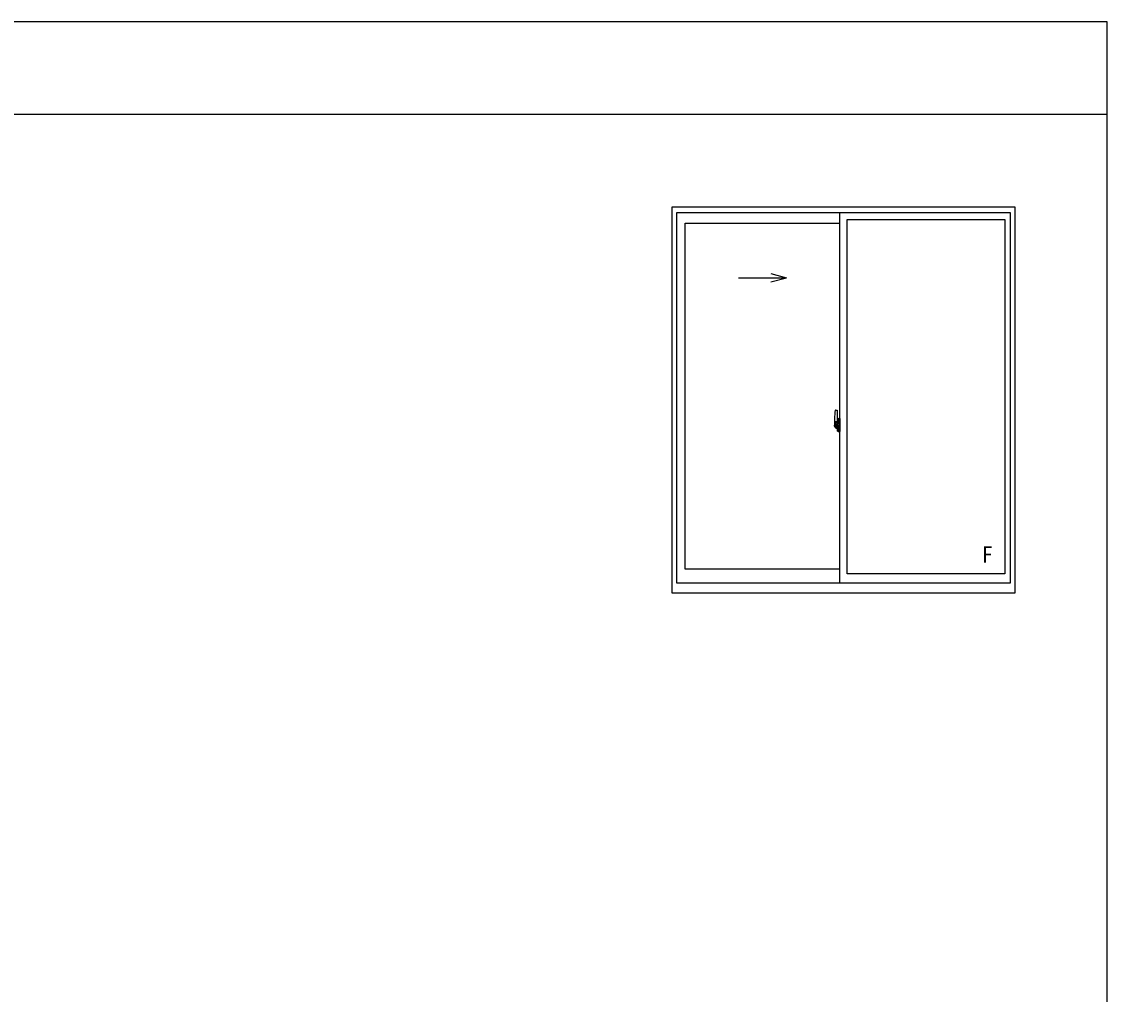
# Model space of a CAD drawing. Units: millimetres, scale not verified. Extents: x -437 to 438, y -281 to 278.
# Drawn here: x 145.1 to 438.2, y -18.5 to 244 of the extents above; entities that cross this region are included whole.
import ezdxf
from ezdxf.enums import TextEntityAlignment as Align

# ---------------------------------------------------------------- set-up
doc = ezdxf.new("R2010")
doc.units = ezdxf.units.MM
doc.header["$LTSCALE"] = 2
doc.layers.add('0-5_YKK_A1', color=4, linetype='Continuous')
doc.layers.add('0-7_YKK_ZWAK', color=7, linetype='Continuous')
doc.styles.add('ＭＳ ゴシック', font='')
doc.styles.get('ＭＳ ゴシック').set_extended_font_data('MS Gothic')

msp = doc.modelspace()

# ---------------------------------------------------------------- linework, layer by layer
at = {"layer": '0-5_YKK_A1'}
for p, q in [((320.7, 89.75), (320.7, 194)), ((320.7, 194), (413.2, 194)), ((413.2, 194), (413.2, 89.75)), ((321.95, 92.5), (321.95, 192.5)), ((321.95, 192.5), (411.95, 192.5)), ((365.95, 92.5), (365.95, 192.5)), ((367.95, 190.6), (410.55, 190.6)), ((367.95, 95), (367.95, 190.6)), ((410.55, 190.6), (410.55, 95)), ((411.95, 192.5), (411.95, 92.5)), ((324.2, 96.2), (324.2, 189.65)), ((324.2, 189.65), (365.95, 189.65)), ((347.312, 176.047), (351.545, 174.913)), ((338.605, 174.913), (351.545, 174.913)), ((347.312, 173.778), (351.545, 174.913)), ((364.791, 139.159), (365.224, 139.174)), ((365.25, 139.149), (365.25, 135.89)), ((364.378, 135), (366.115, 135)), ((364.55, 136.905), (364.55, 134.688)), ((365.138, 136.042), (364.75, 136.042)), ((364.75, 134.983), (364.75, 136.042)), ((364.75, 134.98), (364.75, 134.983)), ((364.751, 134.933), (364.75, 134.98)), ((364.751, 134.943), (364.75, 134.98)), ((364.775, 135.97), (365.138, 135.97)), ((364.775, 134.99), (364.775, 135.97)), ((365.06, 135.593), (365.06, 134.775)), ((365.235, 135.593), (365.06, 135.593)), ((365.075, 135.261), (365.06, 135.261)), ((365.075, 135.147), (365.075, 135.345)), ((365.075, 135.147), (365.175, 135.147)), ((365.075, 135.147), (365.075, 135.147)), ((365.075, 135.073), (365.075, 135.147)), ((365.075, 135.073), (365.175, 135.073)), ((365.075, 135.027), (365.075, 135.073)), ((365.075, 135.027), (365.175, 135.027)), ((365.075, 134.834), (365.075, 135.027)), ((365.175, 135.765), (365.175, 135.815)), ((365.175, 135.593), (365.175, 135.371)), ((365.25, 135.474), (365.175, 135.474)), ((365.175, 135.147), (365.175, 134.349)), ((365.345, 135.147), (365.175, 135.147)), ((365.175, 135.147), (365.175, 135.147)), ((365.175, 135.073), (365.175, 135.147)), ((365.175, 135.027), (365.175, 135.073)), ((365.175, 134.834), (365.175, 135.027)), ((365.175, 135.004), (365.175, 134.734)), ((365.235, 135.89), (365.235, 135.593)), ((365.25, 135.89), (365.235, 135.89)), ((365.25, 135.93), (365.25, 135.371)), ((365.25, 135.371), (365.25, 135.723)), ((365.25, 135.432), (365.25, 135.667)), ((365.25, 134.627), (365.25, 135.147)), ((365.25, 135.147), (365.25, 134.349)), ((365.275, 135.748), (365.375, 135.75)), ((365.375, 136.855), (365.375, 135.95)), ((365.5, 135.95), (365.375, 135.95)), ((365.375, 135.583), (365.375, 135.896)), ((365.525, 135.925), (365.399, 135.921)), ((365.4, 135.925), (365.4, 135.95)), ((365.525, 135.925), (365.4, 135.925)), ((365.423, 135.509), (365.423, 134.841)), ((365.5, 136.905), (365.425, 136.905)), ((365.435, 135.508), (365.435, 134.492)), ((365.92, 135.549), (365.46, 135.533)), ((365.5, 136.905), (365.5, 135.95)), ((365.5, 136.88), (365.525, 136.88)), ((365.525, 136.91), (365.95, 136.925)), ((365.525, 136.91), (365.525, 135.925)), ((365.525, 136.88), (365.525, 135.925)), ((365.605, 135.665), (365.605, 135.595)), ((365.79, 135.69), (365.63, 135.69)), ((365.63, 135.57), (365.79, 135.57)), ((365.815, 135.665), (365.815, 135.595)), ((365.935, 135.534), (365.935, 134.466)), ((365.935, 135.534), (365.935, 135.529)), ((365.95, 135.313), (365.935, 135.313)), ((365.95, 134.988), (365.935, 134.988)), ((365.95, 136.925), (365.95, 133.425)), ((364.598, 134.638), (364.805, 134.631)), ((364.805, 134.803), (364.805, 134.631)), ((365.02, 134.803), (364.805, 134.803)), ((364.84, 134.734), (364.805, 134.734)), ((364.84, 134.685), (365.075, 134.685)), ((364.84, 134.555), (364.84, 134.685)), ((364.84, 134.539), (364.84, 134.555)), ((364.84, 134.539), (365.129, 134.539)), ((364.95, 134.287), (364.95, 134.237)), ((365.138, 134.237), (364.95, 134.237)), ((364.975, 134.312), (365.138, 134.312)), ((365.02, 134.809), (365.02, 134.775)), ((365.06, 134.809), (365.02, 134.809)), ((365.075, 134.834), (365.175, 134.834)), ((365.075, 134.779), (365.075, 134.834)), ((365.075, 134.779), (365.175, 134.779)), ((365.075, 134.775), (365.075, 134.779)), ((365.175, 134.734), (365.163, 134.734)), ((365.175, 134.779), (365.175, 134.834)), ((365.175, 134.775), (365.175, 134.779)), ((365.175, 134.775), (365.175, 134.644)), ((365.175, 134.644), (365.175, 134.632)), ((365.175, 134.632), (365.175, 134.58)), ((365.375, 134.6), (365.275, 134.602)), ((365.375, 134.454), (365.375, 134.767)), ((365.375, 133.495), (365.375, 134.4)), ((365.5, 134.4), (365.375, 134.4)), ((365.525, 134.425), (365.399, 134.429)), ((365.4, 134.425), (365.4, 134.4)), ((365.525, 134.425), (365.4, 134.425)), ((365.5, 133.445), (365.425, 133.445)), ((365.46, 134.467), (365.92, 134.451)), ((365.5, 134.575), (365.5, 134.518)), ((365.5, 133.445), (365.5, 134.4)), ((365.5, 133.47), (365.525, 133.47)), ((365.875, 134.6), (365.525, 134.6)), ((365.525, 134.493), (365.875, 134.493)), ((365.525, 133.47), (365.525, 134.425)), ((365.9, 134.575), (365.9, 134.518)), ((365.95, 96.2), (324.2, 96.2)), ((410.55, 95), (367.95, 95)), ((411.95, 92.5), (321.95, 92.5)), ((413.2, 89.75), (320.7, 89.75))]:
    msp.add_line(p, q, dxfattribs=at)
for points in [[(365.175, 135.932), (365.175, 135.593), (365.175, 135.371)], [(365.175, 135.371), (365.345, 135.371), (365.345, 135.173)], [(365.175, 135.173), (365.345, 135.173), (365.345, 135.147)], [(365.423, 135.509), (365.423, 135.509), (365.414, 135.511), (365.404, 135.516), (365.392, 135.529), (365.379, 135.555), (365.375, 135.583)], [(364.84, 134.685), (364.84, 134.775), (365.075, 134.775), (365.175, 134.775)], [(364.95, 134.237), (364.928, 134.267), (364.917, 134.284)], [(365.172, 134.564), (365.169, 134.558), (365.164, 134.553), (365.153, 134.545), (365.138, 134.54), (365.121, 134.54), (365.11, 134.542), (365.099, 134.545), (365.075, 134.555), (365.075, 134.555)], [(365.375, 134.767), (365.375, 134.776), (365.383, 134.804), (365.39, 134.817), (365.399, 134.829), (365.407, 134.836), (365.418, 134.84), (365.423, 134.841)], [(365.525, 134.425), (365.525, 133.44), (365.95, 133.425)]]:
    msp.add_lwpolyline(points, dxfattribs=at)
for centre, radius, start, end in [((377.8, 136.864), 13.25, 170.20654, 179.82143), ((364.792, 139.109), 0.05, 92, 170.20654), ((365.225, 139.149), 0.025, 0, 92), ((364.775, 135.995), 0.025, 180, 270), ((366.226, 134.98), 1.476, 179.91894, 190.81318), ((366.058, 134.922), 1.307, 179.5362, 192.85144), ((366.247, 134.949), 1.472, 178.42075, 189.33089), ((365.138, 135.93), 0.113, 0, 90), ((365.138, 135.932), 0.0375, 0, 90), ((365.275, 135.723), 0.025, 91, 180), ((365.425, 136.855), 0.05, 90, 180), ((365.4, 135.896), 0.025, 91.99999, 180), ((365.46, 135.507), 0.0254, 88.99206, 157.90245), ((365.63, 135.665), 0.025, 90, 180), ((365.63, 135.595), 0.025, 180, 270), ((365.79, 135.665), 0.025, 0, 90), ((365.79, 135.595), 0.025, 270, 0), ((364.6, 134.688), 0.05, 180, 268), ((365.699, 134.843), 0.933, 188.62914, 193.1575), ((366.058, 134.922), 1.307, 192.85144, 209.23122), ((365.699, 134.843), 0.933, 193.1575, 216.63292), ((365.66, 134.863), 0.88, 189.9821, 192.05297), ((365.66, 134.863), 0.88, 192.05297, 218.82619), ((364.975, 134.287), 0.025, 90, 180), ((365.08, 134.78), 0.095, 266.91231, 356.7406), ((365.138, 134.349), 0.0375, 270, 0), ((365.138, 134.349), 0.113, 270, 0), ((365.275, 134.627), 0.025, 180, 269.00002), ((365.4, 134.454), 0.025, 180, 268.00001), ((365.425, 133.495), 0.05, 180, 270), ((365.46, 134.493), 0.0256, 202.43823, 270.66726), ((365.525, 134.575), 0.025, 90, 180), ((365.525, 134.518), 0.025, 180, 270), ((365.875, 134.575), 0.025, 0, 90), ((365.875, 134.518), 0.025, 270, 0)]:
    msp.add_arc(centre, radius, start, end, dxfattribs=at)
for centre, major_axis, ratio, start_param, end_param in [((365.175, 135.345), (0.1, 0), 0.251336, 1.5707963, 3.1415927), ((365.175, 135.147), (-0.1, 0), 0.251336, 4.712389, 6.2831853), ((365.46, 135.508), (-0.0236, 0.0086), 0.995692, 6.2803203, 6.6313047), ((365.92, 135.534), (0.0106, 0.011), 0.965668, 5.4977978, 7.1034794), ((365.075, 134.58), (0.1, 0), 0.637322, 6.0305051, 6.2831853), ((365.46, 134.492), (0.0236, 0.0086), 0.995692, 2.7934732, 3.1444576), ((365.92, 134.466), (-0.0106, 0.011), 0.965668, 2.3212985, 3.9269802)]:
    msp.add_ellipse(centre, major_axis=major_axis, ratio=ratio, start_param=start_param, end_param=end_param, dxfattribs=at)
at = {"layer": '0-7_YKK_ZWAK'}
for p, q in [((438.2, 244), (-436.8, 244)), ((438.2, 219), (-436.8, 219))]:
    msp.add_line(p, q, dxfattribs=at)
msp.add_lwpolyline([(-436.8, -281), (438.2, -281), (438.2, 244)], dxfattribs=at)

# ---------------------------------------------------------------- texts
at = {"layer": '0-5_YKK_A1', "style": 'ＭＳ ゴシック'}
msp.add_text('F', height=4.399, dxfattribs=at).set_placement((404.32, 96.674), align=Align.BOTTOM_LEFT)

doc.saveas('drawing.dxf')
